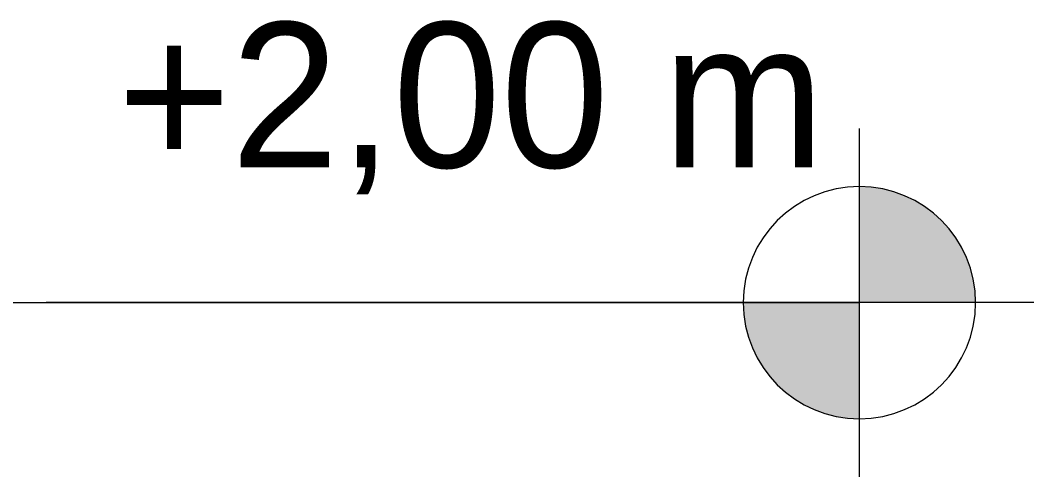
# Model space of a CAD drawing. Header units: metres. Extents: x 149 to 429, y -3 to 162.
# Drawn here: x 159.637 to 160.51, y 1.85 to 2.243 of the extents above; entities that cross this region are included whole.
import ezdxf

# ---------------------------------------------------------------- set-up
doc = ezdxf.new("R2010")
doc.units = ezdxf.units.M
doc.layers.add('G-ANNO-DIMS', color=7, linetype='Continuous', lineweight=5)
doc.styles.add('Century Gothic', font='GOTHIC.TTF', dxfattribs={"height": 0.125})

# ---------------------------------------------------------------- blocks, each defined once
blk = doc.blocks.new('Elevações de ponto - Padrão-77235-AA')
at = {"layer": 'G-ANNO-DIMS', "true_color": 0xff0000}
h = blk.add_hatch(color=1, dxfattribs=at)
edge = h.paths.add_edge_path()
edge.add_line((159.74488, 0), (159.64488, 0))
edge.add_arc((159.74488, 0), 0.1, 90, 180, ccw=False)
edge.add_line((159.74488, 0.1), (159.74488, 0))
h = blk.add_hatch(color=1, dxfattribs=at)
edge = h.paths.add_edge_path()
edge.add_line((159.74488, 0), (159.84488, 0))
edge.add_arc((159.74488, 0), 0.1, -90, 0, ccw=False)
edge.add_line((159.74488, -0.1), (159.74488, 0))
at = {"layer": 'G-ANNO-DIMS'}
for p, q in [((159.74488, -0.15), (159.74488, 0.15)), ((159.59488, 0), (160.44488, 0))]:
    blk.add_line(p, q, dxfattribs=at)
blk.add_circle((159.74488, 0), 0.1, dxfattribs=at)

msp = doc.modelspace()

# ---------------------------------------------------------------- linework, layer by layer
at = {"layer": 'G-ANNO-DIMS'}
msp.add_line((159.37235, 2), (160.3596, 2), dxfattribs=at)

# ---------------------------------------------------------------- block references
at = {"layer": 'G-ANNO-DIMS', "color": 1, "true_color": 0xff0000, "extrusion": (0, 0, -1)}
msp.add_blockref('Elevações de ponto - Padrão-77235-AA', (-320.10448, 2), dxfattribs=at)

# ---------------------------------------------------------------- texts
at = {"layer": 'G-ANNO-DIMS', "insert": (159.72104, 2.24144), "char_height": 0.125, "width": 0.7705486, "attachment_point": 1, "line_spacing_factor": 0.984502, "style": 'Century Gothic'}
msp.add_mtext('+2,00 m', dxfattribs=at)

doc.saveas('drawing.dxf')
